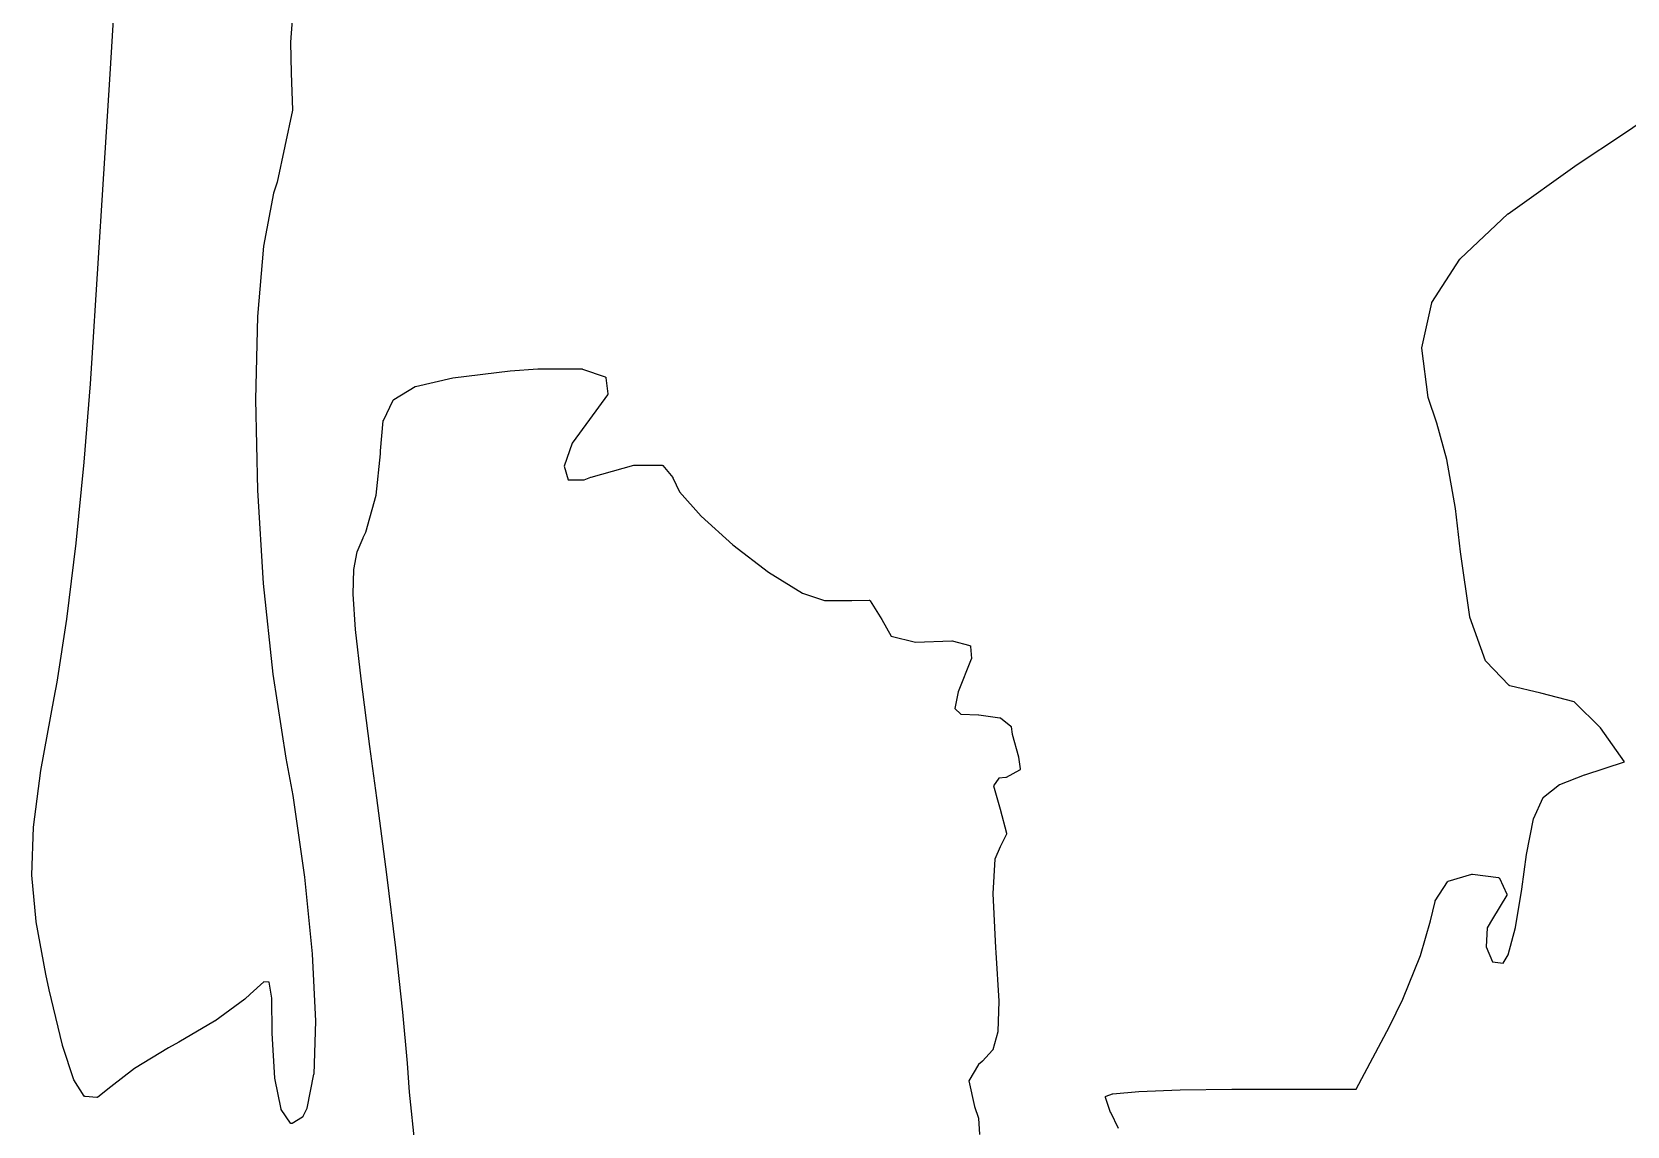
# Model space of a CAD drawing. Extents: x 42 to 258, y -102 to -28.
# Drawn here: x 76.18 to 82.88, y -51.15 to -46.54 of the extents above; entities that cross this region are included whole.
import ezdxf

# ---------------------------------------------------------------- set-up
doc = ezdxf.new("R2010")
doc.units = 0
doc.header["$MEASUREMENT"] = 0
doc.layers.add('BLACK', color=7, linetype='CONTINUOUS')

msp = doc.modelspace()

# ---------------------------------------------------------------- linework, layer by layer
at = {"layer": 'Black'}
for p, q in [((76.505, -46.721), (76.5285, -46.3483)), ((77.2798, -46.3672), (77.2641, -46.5874)), ((77.2641, -46.5874), (77.266, -46.7175)), ((76.4784, -47.1405), (76.505, -46.721)), ((77.266, -46.7175), (77.2722, -46.8723)), ((77.2721, -46.8736), (77.2073, -47.176)), ((77.2722, -46.8723), (77.2721, -46.8729)), ((77.2721, -46.8729), (77.2721, -46.8736)), ((82.8687, -46.9723), (83.069, -46.8375)), ((82.6742, -47.1012), (82.8687, -46.9723)), ((82.8687, -46.9723), (82.8687, -46.9723)), ((76.4516, -47.5613), (76.4784, -47.1405)), ((82.3835, -47.3095), (82.6741, -47.1013)), ((82.6741, -47.1013), (82.6742, -47.1013)), ((82.6742, -47.1013), (82.6742, -47.1012)), ((77.1925, -47.2223), (77.1503, -47.4449)), ((77.2072, -47.1765), (77.1925, -47.2223)), ((77.2073, -47.176), (77.2072, -47.1762)), ((77.2072, -47.1762), (77.2072, -47.1765)), ((82.182, -47.499), (82.3829, -47.3099)), ((82.3829, -47.3099), (82.3832, -47.3097)), ((82.3832, -47.3097), (82.3835, -47.3095)), ((77.1503, -47.4449), (77.1251, -47.7412)), ((76.4275, -47.9382), (76.4516, -47.5613)), ((82.0633, -47.6825), (82.1813, -47.4999)), ((82.1813, -47.4999), (82.1817, -47.4995)), ((82.1817, -47.4995), (82.182, -47.499)), ((82.0208, -47.8726), (82.0626, -47.6841)), ((82.0626, -47.6841), (82.0629, -47.6833)), ((82.0626, -47.6841), (82.0626, -47.6841)), ((82.0626, -47.6841), (82.0626, -47.6841)), ((82.0629, -47.6833), (82.0633, -47.6825)), ((82.0633, -47.6825), (82.0633, -47.6825)), ((82.0633, -47.6825), (82.0633, -47.6825)), ((77.1251, -47.7412), (77.1167, -48.0904)), ((82.0207, -47.8739), (82.0208, -47.8726)), ((82.0207, -47.8743), (82.0207, -47.8739)), ((82.0481, -48.0814), (82.0207, -47.8743)), ((82.0207, -47.8743), (82.0207, -47.8743)), ((82.0208, -47.8726), (82.0208, -47.8726)), ((82.0208, -47.8726), (82.0208, -47.8726)), ((76.422, -48.0247), (76.4275, -47.9382)), ((78.1877, -47.9705), (78.3036, -47.961)), ((78.3036, -47.961), (78.3038, -47.9611)), ((78.3038, -47.9611), (78.304, -47.961)), ((78.304, -47.961), (78.4904, -47.962)), ((78.4904, -47.962), (78.4912, -47.9621)), ((78.4912, -47.9621), (78.492, -47.9623)), ((78.492, -47.9623), (78.5869, -47.9952)), ((76.3962, -48.3534), (76.422, -48.0247)), ((77.7896, -48.0354), (77.9463, -47.9992)), ((77.9463, -47.9992), (77.9466, -47.9992)), ((77.9466, -47.9992), (77.9468, -47.9991)), ((77.9468, -47.9991), (78.1875, -47.9705)), ((78.1875, -47.9705), (78.1876, -47.9705)), ((78.1876, -47.9705), (78.1877, -47.9705)), ((78.5869, -47.9952), (78.587, -47.9953)), ((78.587, -47.9953), (78.5872, -47.9954)), ((78.5872, -47.9954), (78.5878, -47.9958)), ((78.5878, -47.9958), (78.5884, -47.9961)), ((78.5884, -47.9961), (78.5885, -47.9962)), ((78.5885, -47.9962), (78.5887, -47.9963)), ((78.5887, -47.9963), (78.5891, -47.9969)), ((78.5891, -47.9969), (78.5895, -47.9974)), ((78.5895, -47.9974), (78.5896, -47.9976)), ((78.5896, -47.9976), (78.5897, -47.9977)), ((78.5897, -47.9977), (78.5899, -47.9984)), ((78.5899, -47.9984), (78.5901, -47.999)), ((78.5901, -47.999), (78.5901, -47.9992)), ((78.5901, -47.9992), (78.5902, -47.9994)), ((78.5902, -47.9994), (78.5976, -48.0669)), ((77.1167, -48.0904), (77.1247, -48.4715)), ((77.6539, -48.1784), (77.6957, -48.0932)), ((77.6957, -48.0932), (77.6961, -48.0927)), ((77.6961, -48.0927), (77.6963, -48.0923)), ((77.6963, -48.0923), (77.6966, -48.0921)), ((77.6966, -48.0921), (77.6968, -48.0918)), ((77.6968, -48.0918), (77.6972, -48.0915)), ((77.6972, -48.0915), (77.6976, -48.0911)), ((77.6976, -48.0911), (77.7881, -48.036)), ((77.7881, -48.036), (77.7888, -48.0357)), ((77.7888, -48.0357), (77.7896, -48.0354)), ((78.5967, -48.0703), (78.5208, -48.1747)), ((78.5968, -48.0702), (78.5967, -48.0703)), ((78.5967, -48.0703), (78.5967, -48.0703)), ((78.5971, -48.0695), (78.5968, -48.0702)), ((78.5974, -48.0688), (78.5971, -48.0695)), ((78.5975, -48.0686), (78.5974, -48.0687)), ((78.5974, -48.0687), (78.5974, -48.0688)), ((78.5976, -48.0671), (78.5975, -48.0678)), ((78.5975, -48.0678), (78.5975, -48.0686)), ((78.5976, -48.0669), (78.5976, -48.067)), ((78.5976, -48.067), (78.5976, -48.0671)), ((82.0483, -48.0818), (82.0481, -48.0814)), ((82.0483, -48.0823), (82.0483, -48.0818)), ((82.0836, -48.1906), (82.0483, -48.0823)), ((77.6426, -48.3066), (77.6534, -48.1801)), ((77.6534, -48.18), (77.6536, -48.1793)), ((77.6534, -48.1801), (77.6534, -48.18)), ((77.6534, -48.1801), (77.6534, -48.1801)), ((77.6536, -48.1793), (77.6538, -48.1785)), ((77.6538, -48.1785), (77.6539, -48.1784)), ((77.6539, -48.1784), (77.6539, -48.1784)), ((78.5208, -48.1747), (78.4477, -48.2747)), ((78.5208, -48.1747), (78.5208, -48.1747)), ((78.5208, -48.1747), (78.5208, -48.1747)), ((82.1256, -48.3434), (82.0836, -48.1906)), ((78.4477, -48.2747), (78.4149, -48.3709)), ((76.3617, -48.695), (76.3962, -48.3534)), ((77.6244, -48.4922), (77.6425, -48.3187)), ((77.6425, -48.307), (77.6426, -48.3068)), ((77.6425, -48.3187), (77.6425, -48.307)), ((77.6426, -48.3068), (77.6426, -48.3066)), ((78.5275, -48.4172), (78.7069, -48.3667)), ((78.7069, -48.3667), (78.7075, -48.3667)), ((78.7075, -48.3667), (78.7082, -48.3666)), ((78.7082, -48.3666), (78.8252, -48.3663)), ((78.8252, -48.3663), (78.8256, -48.3664)), ((78.8256, -48.3664), (78.8261, -48.3664)), ((78.8261, -48.3664), (78.8265, -48.3665)), ((78.8265, -48.3665), (78.8269, -48.3666)), ((78.8269, -48.3666), (78.8273, -48.3668)), ((78.8273, -48.3668), (78.8277, -48.367)), ((82.1627, -48.5491), (82.1256, -48.3434)), ((78.4149, -48.3709), (78.4314, -48.4277)), ((78.4314, -48.4277), (78.4978, -48.4283)), ((78.4978, -48.4283), (78.5271, -48.4173)), ((78.5271, -48.4173), (78.5273, -48.4173)), ((78.5273, -48.4173), (78.5275, -48.4172)), ((78.8277, -48.367), (78.828, -48.3673)), ((78.828, -48.3673), (78.8284, -48.3675)), ((78.8284, -48.3675), (78.8287, -48.3678)), ((78.8287, -48.3678), (78.829, -48.3681)), ((78.829, -48.3681), (78.8708, -48.4185)), ((78.8708, -48.4185), (78.8712, -48.4191)), ((78.8712, -48.4191), (78.8715, -48.4196)), ((78.8715, -48.4196), (78.8994, -48.4786)), ((77.1247, -48.4715), (77.1489, -48.8639)), ((77.5803, -48.648), (77.6244, -48.4922)), ((78.8994, -48.4786), (78.9908, -48.5819)), ((82.1838, -48.7311), (82.1627, -48.5491)), ((78.9908, -48.5819), (79.1236, -48.7018)), ((76.3223, -49.0151), (76.3617, -48.695)), ((77.5445, -48.7308), (77.5692, -48.6718)), ((77.5692, -48.6717), (77.5693, -48.6716)), ((77.5692, -48.6718), (77.5692, -48.6717)), ((77.5693, -48.6716), (77.5803, -48.648)), ((79.1236, -48.7018), (79.2738, -48.8169)), ((77.5302, -48.8051), (77.5442, -48.7318)), ((77.5442, -48.7318), (77.5444, -48.7313)), ((77.5444, -48.7313), (77.5445, -48.7308)), ((82.1838, -48.7312), (82.1838, -48.7311)), ((82.2223, -49.0049), (82.1838, -48.7312)), ((82.1838, -48.7312), (82.1838, -48.7312)), ((77.5276, -48.909), (77.5301, -48.806)), ((77.5301, -48.806), (77.5302, -48.8056)), ((77.5302, -48.8056), (77.5302, -48.8051)), ((79.2738, -48.8169), (79.4172, -48.9056)), ((77.1489, -48.8639), (77.189, -49.2466)), ((77.5276, -48.9092), (77.5276, -48.909)), ((77.5276, -48.9094), (77.5276, -48.9092)), ((77.5373, -49.0575), (77.5276, -48.9094)), ((79.4172, -48.9056), (79.5097, -48.9364)), ((79.5097, -48.9364), (79.6246, -48.9358)), ((79.6246, -48.9358), (79.6966, -48.9347)), ((79.6966, -48.9347), (79.6974, -48.9348)), ((79.6974, -48.9348), (79.6983, -48.9349)), ((79.6983, -48.9349), (79.6983, -48.935)), ((79.6983, -48.935), (79.6984, -48.935)), ((79.6984, -48.935), (79.6991, -48.9354)), ((79.6991, -48.9354), (79.6998, -48.9358)), ((79.6998, -48.9358), (79.6998, -48.9358)), ((79.6998, -48.9358), (79.6999, -48.9358)), ((79.6999, -48.9358), (79.7004, -48.9364)), ((79.7004, -48.9364), (79.701, -48.937)), ((79.701, -48.937), (79.7503, -49.0157)), ((76.2821, -49.279), (76.3223, -49.0151)), ((79.7503, -49.0157), (79.7503, -49.0158)), ((79.7503, -49.0158), (79.7504, -49.0159)), ((79.7504, -49.0159), (79.7895, -49.086)), ((82.2224, -49.0054), (82.2223, -49.0049)), ((82.2225, -49.0059), (82.2224, -49.0054)), ((82.2887, -49.1895), (82.2225, -49.0059)), ((77.5374, -49.0576), (77.5373, -49.0575)), ((77.5374, -49.0577), (77.5374, -49.0576)), ((77.5602, -49.2662), (77.5374, -49.0577)), ((79.7895, -49.086), (79.8925, -49.1107)), ((79.8925, -49.1107), (80.0443, -49.1054)), ((80.0443, -49.1054), (80.0451, -49.1055)), ((80.0451, -49.1055), (80.0458, -49.1056)), ((80.0458, -49.1056), (80.1199, -49.1257)), ((80.1199, -49.1257), (80.1203, -49.1259)), ((80.1203, -49.1259), (80.1208, -49.1261)), ((80.1208, -49.1261), (80.1211, -49.1263)), ((80.1211, -49.1263), (80.1215, -49.1265)), ((80.1215, -49.1265), (80.1218, -49.1268)), ((80.1218, -49.1268), (80.1222, -49.1271)), ((80.1222, -49.1271), (80.1224, -49.1274)), ((80.1224, -49.1274), (80.1227, -49.1277)), ((80.1227, -49.1277), (80.1229, -49.1281)), ((80.1229, -49.1281), (80.1232, -49.1285)), ((80.1232, -49.1285), (80.1233, -49.1289)), ((80.1233, -49.1289), (80.1234, -49.1293)), ((80.1234, -49.1293), (80.1235, -49.1297)), ((80.1235, -49.1297), (80.1236, -49.1302)), ((80.1236, -49.1302), (80.1269, -49.1804)), ((80.1266, -49.1826), (80.0719, -49.3206)), ((80.1267, -49.1821), (80.1266, -49.1824)), ((80.1266, -49.1824), (80.1266, -49.1826)), ((80.1268, -49.1815), (80.1267, -49.1821)), ((80.1269, -49.1809), (80.1268, -49.1815)), ((80.1269, -49.1804), (80.1269, -49.1807)), ((80.1269, -49.1807), (80.1269, -49.1809)), ((82.2888, -49.1896), (82.2887, -49.1895)), ((82.2889, -49.1898), (82.2888, -49.1896)), ((82.2893, -49.1904), (82.2889, -49.1898)), ((82.2896, -49.191), (82.2893, -49.1904)), ((82.2897, -49.1911), (82.2896, -49.191)), ((82.2899, -49.1912), (82.2897, -49.1911)), ((82.389, -49.2937), (82.2899, -49.1912)), ((76.2699, -49.3449), (76.2821, -49.279)), ((77.189, -49.2466), (77.2445, -49.599)), ((77.5602, -49.2663), (77.5602, -49.2662)), ((77.5602, -49.2662), (77.5602, -49.2662)), ((77.5969, -49.5505), (77.5602, -49.2663)), ((82.3894, -49.294), (82.389, -49.2937)), ((82.3898, -49.2944), (82.3894, -49.294)), ((82.3901, -49.2945), (82.3898, -49.2944)), ((82.3904, -49.2947), (82.3901, -49.2945)), ((82.3909, -49.2948), (82.3904, -49.2947)), ((82.3914, -49.2951), (82.3909, -49.2948)), ((82.5211, -49.3253), (82.3914, -49.2951)), ((76.2138, -49.6507), (76.2699, -49.3449)), ((76.2699, -49.3449), (76.2699, -49.3449)), ((76.2699, -49.3449), (76.2699, -49.3449)), ((80.0719, -49.3206), (80.0566, -49.3906)), ((82.6621, -49.3621), (82.5211, -49.3253)), ((82.7718, -49.472), (82.6621, -49.3621)), ((80.0566, -49.3906), (80.0819, -49.4137)), ((80.0819, -49.4137), (80.1572, -49.4171)), ((80.1572, -49.4171), (80.1574, -49.4171)), ((80.1574, -49.4171), (80.1576, -49.4171)), ((80.1576, -49.4171), (80.2464, -49.4292)), ((80.2464, -49.4292), (80.2469, -49.4293)), ((80.2469, -49.4293), (80.2473, -49.4294)), ((80.2473, -49.4294), (80.2477, -49.4296)), ((80.2477, -49.4296), (80.2481, -49.4297)), ((80.2481, -49.4297), (80.2484, -49.43)), ((80.2484, -49.43), (80.2488, -49.4302)), ((80.2488, -49.4302), (80.2925, -49.4648)), ((80.2925, -49.4648), (80.2927, -49.4649)), ((80.2927, -49.4649), (80.2928, -49.4651)), ((80.2928, -49.4651), (80.2932, -49.4656)), ((80.2932, -49.4656), (80.2937, -49.4661)), ((80.2937, -49.4661), (80.2937, -49.4663)), ((80.2937, -49.4663), (80.2939, -49.4665)), ((80.2939, -49.4665), (80.2941, -49.4671)), ((80.2941, -49.4671), (80.2943, -49.4677)), ((80.2943, -49.4677), (80.2943, -49.4679)), ((80.2943, -49.4679), (80.2944, -49.4681)), ((80.2944, -49.4681), (80.2977, -49.4979)), ((80.2977, -49.4979), (80.325, -49.5943)), ((82.8733, -49.6144), (82.7718, -49.472)), ((77.5969, -49.5506), (77.5969, -49.5505)), ((77.5969, -49.5505), (77.5969, -49.5505)), ((77.6263, -49.7666), (77.5969, -49.5506)), ((77.2445, -49.599), (77.2728, -49.7565)), ((80.325, -49.5943), (80.3251, -49.5947)), ((80.3251, -49.5947), (80.3252, -49.595)), ((80.3252, -49.595), (80.3319, -49.6446)), ((82.7059, -49.6696), (82.8733, -49.6144)), ((76.1827, -49.8892), (76.2138, -49.651)), ((76.2138, -49.6509), (76.2138, -49.6507)), ((76.2138, -49.651), (76.2138, -49.6509)), ((80.2423, -49.6838), (80.2202, -49.7163)), ((80.2712, -49.681), (80.2423, -49.6838)), ((80.2713, -49.681), (80.2712, -49.681)), ((80.2714, -49.681), (80.2713, -49.681)), ((80.2721, -49.6808), (80.2714, -49.681)), ((80.2728, -49.6806), (80.2721, -49.6808)), ((80.273, -49.6805), (80.2728, -49.6806)), ((80.2731, -49.6804), (80.273, -49.6805)), ((80.3294, -49.6497), (80.2731, -49.6804)), ((80.3297, -49.6494), (80.3294, -49.6497)), ((80.33, -49.6492), (80.3297, -49.6494)), ((80.3303, -49.6489), (80.33, -49.6492)), ((80.3307, -49.6486), (80.3303, -49.6489)), ((80.3309, -49.6482), (80.3307, -49.6486)), ((80.3312, -49.6479), (80.3309, -49.6482)), ((80.3314, -49.6475), (80.3312, -49.6479)), ((80.3316, -49.6471), (80.3314, -49.6475)), ((80.3317, -49.6467), (80.3316, -49.6471)), ((80.3318, -49.6463), (80.3317, -49.6467)), ((80.3319, -49.6459), (80.3318, -49.6463)), ((80.3319, -49.6446), (80.3319, -49.645)), ((80.3319, -49.645), (80.332, -49.6454)), ((80.332, -49.6454), (80.3319, -49.6459)), ((82.6009, -49.7101), (82.7056, -49.6697)), ((82.7056, -49.6697), (82.7057, -49.6697)), ((82.7057, -49.6697), (82.7059, -49.6696)), ((77.2728, -49.7565), (77.2728, -49.7566)), ((77.2728, -49.7566), (77.2728, -49.7567)), ((77.2728, -49.7567), (77.3228, -50.0998)), ((77.6689, -50.0886), (77.6263, -49.7666)), ((77.6263, -49.7666), (77.6263, -49.7666)), ((80.2202, -49.7163), (80.2478, -49.8133)), ((82.4909, -49.854), (82.5319, -49.7651)), ((82.5319, -49.7651), (82.5321, -49.7649)), ((82.5321, -49.7649), (82.5322, -49.7646)), ((82.5322, -49.7646), (82.5326, -49.7642)), ((82.5326, -49.7642), (82.5329, -49.7637)), ((82.5329, -49.7637), (82.5332, -49.7635)), ((82.5332, -49.7635), (82.5334, -49.7633)), ((82.5334, -49.7633), (82.5996, -49.7108)), ((82.5996, -49.7108), (82.6003, -49.7105)), ((82.6003, -49.7105), (82.6009, -49.7101)), ((80.2478, -49.8133), (80.2478, -49.8134)), ((80.2478, -49.8134), (80.2479, -49.8134)), ((80.2479, -49.8134), (80.2747, -49.9155)), ((76.176, -50.0911), (76.1826, -49.8897)), ((76.1826, -49.8897), (76.1827, -49.8894)), ((76.1827, -49.8894), (76.1827, -49.8892)), ((82.4615, -50.0046), (82.4905, -49.8551)), ((82.4905, -49.8551), (82.4907, -49.8546)), ((82.4907, -49.8546), (82.4909, -49.854)), ((80.2482, -49.9728), (80.2248, -50.024)), ((80.2744, -49.9189), (80.2482, -49.9728)), ((80.2746, -49.9181), (80.2744, -49.9189)), ((80.2744, -49.9189), (80.2744, -49.9189)), ((80.2744, -49.9189), (80.2744, -49.9189)), ((80.2749, -49.9173), (80.2746, -49.9181)), ((80.2747, -49.9155), (80.2747, -49.9155)), ((80.2747, -49.9155), (80.2747, -49.9155)), ((80.2747, -49.9155), (80.2748, -49.9164)), ((80.2748, -49.9164), (80.2749, -49.9172)), ((80.2749, -49.9172), (80.2749, -49.9172)), ((80.2749, -49.9172), (80.2749, -49.9173)), ((80.2248, -50.024), (80.217, -50.1682)), ((82.4422, -50.1506), (82.4614, -50.0049)), ((82.4614, -50.0049), (82.4615, -50.0048)), ((82.4615, -50.0048), (82.4615, -50.0046)), ((76.1761, -50.0914), (76.176, -50.0911)), ((76.176, -50.0917), (76.1761, -50.0914)), ((76.1934, -50.287), (76.176, -50.0917)), ((77.3228, -50.0998), (77.3228, -50.0999)), ((77.3228, -50.0999), (77.3229, -50.1)), ((77.3229, -50.1), (77.355, -50.4226)), ((77.7063, -50.3967), (77.6689, -50.0886)), ((82.1318, -50.1172), (82.2317, -50.087)), ((82.2317, -50.087), (82.2319, -50.087)), ((82.2319, -50.087), (82.232, -50.0869)), ((82.232, -50.0869), (82.2327, -50.0869)), ((82.2327, -50.0869), (82.2334, -50.0868)), ((82.2334, -50.0868), (82.2336, -50.0868)), ((82.2336, -50.0868), (82.2338, -50.0868)), ((82.2338, -50.0868), (82.3436, -50.102)), ((82.3436, -50.102), (82.3443, -50.1022)), ((82.3443, -50.1022), (82.3451, -50.1024)), ((82.3451, -50.1024), (82.3452, -50.1025)), ((82.3452, -50.1025), (82.3453, -50.1025)), ((82.3453, -50.1025), (82.3459, -50.1029)), ((82.3459, -50.1029), (82.3465, -50.1034)), ((82.3465, -50.1034), (82.3466, -50.1035)), ((82.3466, -50.1035), (82.3467, -50.1036)), ((82.3467, -50.1036), (82.3471, -50.1042)), ((82.3471, -50.1042), (82.3475, -50.1048)), ((82.3475, -50.1048), (82.3783, -50.1717)), ((80.217, -50.1682), (80.2282, -50.398)), ((82.0774, -50.2003), (82.129, -50.1193)), ((82.129, -50.1192), (82.1296, -50.1186)), ((82.129, -50.1193), (82.129, -50.1192)), ((82.129, -50.1192), (82.129, -50.1192)), ((82.1296, -50.1186), (82.1302, -50.118)), ((82.1302, -50.1179), (82.1309, -50.1176)), ((82.1302, -50.118), (82.1302, -50.1179)), ((82.1302, -50.118), (82.1302, -50.118)), ((82.1309, -50.1176), (82.1317, -50.1172)), ((82.1317, -50.1172), (82.1317, -50.1172)), ((82.1317, -50.1172), (82.1318, -50.1172)), ((82.378, -50.1764), (82.3189, -50.2747)), ((82.3783, -50.1757), (82.378, -50.1764)), ((82.3783, -50.1717), (82.3785, -50.1724)), ((82.3786, -50.1751), (82.3783, -50.1757)), ((82.3785, -50.1724), (82.3787, -50.173)), ((82.3787, -50.1747), (82.3786, -50.1749)), ((82.3786, -50.1749), (82.3786, -50.1751)), ((82.3787, -50.173), (82.3787, -50.1732)), ((82.3787, -50.1732), (82.3787, -50.1734)), ((82.3787, -50.1734), (82.3787, -50.1741)), ((82.3787, -50.1741), (82.3787, -50.1747)), ((82.4153, -50.3117), (82.4422, -50.1506)), ((82.0579, -50.2844), (82.0767, -50.2019)), ((82.0767, -50.2019), (82.077, -50.2011)), ((82.077, -50.2011), (82.0774, -50.2003)), ((76.1934, -50.2873), (76.1934, -50.287)), ((76.1934, -50.2875), (76.1934, -50.2873)), ((76.2342, -50.5076), (76.1934, -50.2875)), ((82.0159, -50.4301), (82.0579, -50.2844)), ((82.3189, -50.2747), (82.2961, -50.3132)), ((82.3835, -50.4272), (82.4153, -50.3117)), ((82.2961, -50.3132), (82.2913, -50.3933)), ((77.355, -50.4226), (77.355, -50.4227)), ((77.355, -50.4227), (77.355, -50.4229)), ((77.355, -50.4229), (77.3681, -50.7054)), ((77.7363, -50.6687), (77.7063, -50.3967)), ((80.2282, -50.398), (80.2297, -50.4175)), ((80.2297, -50.4175), (80.2296, -50.4175)), ((80.2296, -50.4175), (80.2297, -50.4176)), ((80.2297, -50.4176), (80.2417, -50.6213)), ((81.9416, -50.6129), (82.0159, -50.4301)), ((82.2913, -50.3933), (82.3183, -50.4556)), ((82.3633, -50.4619), (82.3835, -50.4272)), ((76.2342, -50.5077), (76.2342, -50.5076)), ((76.2342, -50.5078), (76.2342, -50.5077)), ((76.249, -50.5746), (76.2342, -50.5078)), ((82.3183, -50.4556), (82.3633, -50.4619)), ((76.249, -50.5747), (76.249, -50.5746)), ((76.3052, -50.8074), (76.249, -50.5747)), ((76.249, -50.5747), (76.249, -50.5747)), ((77.1508, -50.5402), (77.0945, -50.592)), ((77.1742, -50.5413), (77.1508, -50.5402)), ((77.1845, -50.6087), (77.1742, -50.5413)), ((77.0708, -50.6138), (76.945, -50.7059)), ((77.071, -50.6136), (77.0708, -50.6138)), ((77.0712, -50.6134), (77.071, -50.6136)), ((77.0945, -50.592), (77.0712, -50.6134)), ((77.0945, -50.592), (77.0945, -50.592)), ((77.1864, -50.7556), (77.1845, -50.6087)), ((80.2417, -50.6218), (80.2382, -50.7497)), ((80.2417, -50.6213), (80.2416, -50.6215)), ((80.2416, -50.6215), (80.2417, -50.6218)), ((81.8854, -50.7279), (81.9416, -50.6129)), ((76.9445, -50.7062), (76.7941, -50.7942)), ((76.9447, -50.706), (76.9445, -50.7062)), ((76.945, -50.7059), (76.9447, -50.706)), ((77.3681, -50.7057), (77.361, -50.9285)), ((77.3681, -50.7054), (77.3681, -50.7056)), ((77.3681, -50.7056), (77.3681, -50.7057)), ((77.7562, -50.8821), (77.7363, -50.6687)), ((77.1864, -50.7557), (77.1864, -50.7556)), ((77.1864, -50.7558), (77.1864, -50.7557)), ((77.197, -50.9453), (77.1864, -50.7558)), ((80.238, -50.7509), (80.2165, -50.8263)), ((80.2381, -50.7503), (80.238, -50.7509)), ((80.2382, -50.7497), (80.2381, -50.7503)), ((81.7452, -50.9918), (81.8854, -50.7279)), ((76.3052, -50.8076), (76.3052, -50.8074)), ((76.3053, -50.8078), (76.3052, -50.8076)), ((76.3517, -50.9521), (76.3053, -50.8078)), ((76.7504, -50.8174), (76.6081, -50.9046)), ((76.794, -50.7943), (76.7504, -50.8174)), ((76.7941, -50.7942), (76.794, -50.7942)), ((76.794, -50.7942), (76.794, -50.7943)), ((80.2153, -50.8283), (80.1731, -50.8744)), ((80.2155, -50.8281), (80.2153, -50.8283)), ((80.2157, -50.8279), (80.2155, -50.8281)), ((80.216, -50.8274), (80.2157, -50.8279)), ((80.2163, -50.8269), (80.216, -50.8274)), ((80.2165, -50.8263), (80.2163, -50.8266)), ((80.2163, -50.8266), (80.2163, -50.8269)), ((76.6081, -50.9046), (76.5086, -50.982)), ((77.7635, -51.0041), (77.7562, -50.8821)), ((80.1564, -50.8875), (80.1156, -50.9566)), ((80.1725, -50.875), (80.1564, -50.8875)), ((80.1727, -50.8747), (80.1725, -50.875)), ((80.1731, -50.8744), (80.1727, -50.8747)), ((76.352, -50.9527), (76.3517, -50.9521)), ((76.3522, -50.9533), (76.352, -50.9527)), ((76.3963, -51.0212), (76.3522, -50.9533)), ((76.5086, -50.982), (76.4527, -51.0257)), ((77.1971, -50.9457), (77.197, -50.9453)), ((77.1971, -50.946), (77.1971, -50.9457)), ((77.2242, -51.0757), (77.1971, -50.946)), ((77.3609, -50.9293), (77.3325, -51.0726)), ((77.361, -50.9289), (77.3609, -50.9293)), ((77.361, -50.9285), (77.361, -50.9289)), ((80.1156, -50.9566), (80.1394, -51.0654)), ((76.3967, -51.0217), (76.3963, -51.0212)), ((76.3971, -51.0221), (76.3967, -51.0217)), ((76.3973, -51.0223), (76.3971, -51.0221)), ((76.3975, -51.0225), (76.3973, -51.0223)), ((76.398, -51.0228), (76.3975, -51.0225)), ((76.3985, -51.0231), (76.398, -51.0228)), ((76.3988, -51.0232), (76.3985, -51.0231)), ((76.3991, -51.0233), (76.3988, -51.0232)), ((76.3996, -51.0234), (76.3991, -51.0233)), ((76.4002, -51.0235), (76.3996, -51.0234)), ((76.4493, -51.0268), (76.4002, -51.0235)), ((76.4494, -51.0268), (76.4493, -51.0268)), ((76.4495, -51.0268), (76.4494, -51.0268)), ((76.4502, -51.0267), (76.4495, -51.0268)), ((76.451, -51.0266), (76.4502, -51.0267)), ((76.4511, -51.0266), (76.451, -51.0266)), ((76.4512, -51.0265), (76.4511, -51.0266)), ((76.4519, -51.0262), (76.4512, -51.0265)), ((76.4526, -51.0258), (76.4519, -51.0262)), ((76.4527, -51.0258), (76.4526, -51.0258)), ((76.4527, -51.0257), (76.4527, -51.0258)), ((77.7635, -51.0042), (77.7635, -51.0041)), ((77.7635, -51.0043), (77.7635, -51.0042)), ((77.7873, -51.2314), (77.7635, -51.0043)), ((80.6908, -51.0255), (80.6909, -51.0251)), ((80.6909, -51.0259), (80.6908, -51.0255)), ((80.6909, -51.0246), (80.6911, -51.0242)), ((80.6909, -51.0251), (80.6909, -51.0246)), ((80.6909, -51.0264), (80.6909, -51.0259)), ((80.691, -51.0268), (80.6909, -51.0264)), ((80.6911, -51.0272), (80.691, -51.0268)), ((80.6911, -51.0238), (80.6914, -51.0234)), ((80.6911, -51.0242), (80.6911, -51.0238)), ((80.7124, -51.0899), (80.6911, -51.0272)), ((80.6914, -51.0234), (80.6915, -51.023)), ((80.6915, -51.023), (80.6918, -51.0227)), ((80.6918, -51.0227), (80.692, -51.0223)), ((80.692, -51.0223), (80.6924, -51.022)), ((80.6924, -51.022), (80.6927, -51.0217)), ((80.6927, -51.0217), (80.693, -51.0215)), ((80.693, -51.0215), (80.6934, -51.0212)), ((80.6934, -51.0212), (80.6938, -51.0211)), ((80.6938, -51.0211), (80.6942, -51.0209)), ((80.6942, -51.0209), (80.7205, -51.0119)), ((80.7205, -51.0119), (80.7211, -51.0118)), ((80.7211, -51.0118), (80.7217, -51.0116)), ((80.7217, -51.0116), (80.8305, -51.0014)), ((80.8305, -51.0014), (80.8306, -51.0014)), ((80.8306, -51.0014), (80.8308, -51.0014)), ((80.8308, -51.0014), (81.0044, -50.9944)), ((81.0044, -50.9944), (81.0045, -50.9944)), ((81.0045, -50.9944), (81.0046, -50.9944)), ((81.0046, -50.9944), (81.2219, -50.9918)), ((81.2219, -50.9918), (81.222, -50.9919)), ((81.222, -50.9919), (81.222, -50.9918)), ((81.222, -50.9918), (81.7452, -50.9918)), ((77.2242, -51.0758), (77.2242, -51.0757)), ((77.2242, -51.0759), (77.2242, -51.0758)), ((77.2246, -51.0766), (77.2242, -51.0759)), ((77.2248, -51.0773), (77.2246, -51.0766)), ((77.2249, -51.0774), (77.2248, -51.0773)), ((77.2249, -51.0775), (77.2249, -51.0774)), ((77.2631, -51.1349), (77.2249, -51.0775)), ((77.3138, -51.1093), (77.2699, -51.1364)), ((77.3142, -51.1089), (77.3138, -51.1093)), ((77.3146, -51.1086), (77.3142, -51.1089)), ((77.3148, -51.1084), (77.3146, -51.1086)), ((77.3151, -51.1081), (77.3148, -51.1084)), ((77.3153, -51.1077), (77.3151, -51.1081)), ((77.3157, -51.1072), (77.3153, -51.1077)), ((77.3321, -51.0738), (77.3157, -51.1072)), ((77.3322, -51.0732), (77.3321, -51.0738)), ((77.3325, -51.0726), (77.3322, -51.0732)), ((80.1394, -51.0654), (80.1562, -51.1133)), ((80.1562, -51.1133), (80.1563, -51.1139)), ((80.1563, -51.1139), (80.1565, -51.1146)), ((80.1565, -51.1146), (80.1615, -51.1829)), ((80.7126, -51.0902), (80.7124, -51.0899)), ((80.7127, -51.0905), (80.7126, -51.0902)), ((80.7454, -51.1576), (80.7127, -51.0905)), ((77.2633, -51.1352), (77.2631, -51.1349)), ((77.2635, -51.1355), (77.2633, -51.1352)), ((77.2639, -51.1358), (77.2635, -51.1355)), ((77.2643, -51.1362), (77.2639, -51.1358)), ((77.2646, -51.1364), (77.2643, -51.1362)), ((77.2649, -51.1366), (77.2646, -51.1364)), ((77.2654, -51.1367), (77.2649, -51.1366)), ((77.2659, -51.137), (77.2654, -51.1367)), ((77.2662, -51.137), (77.2659, -51.137)), ((77.2665, -51.1371), (77.2662, -51.137)), ((77.2671, -51.1371), (77.2665, -51.1371)), ((77.2676, -51.1372), (77.2671, -51.1371)), ((77.2679, -51.1371), (77.2676, -51.1372)), ((77.2683, -51.1371), (77.2679, -51.1371)), ((77.2688, -51.1369), (77.2683, -51.1371)), ((77.2693, -51.1368), (77.2688, -51.1369)), ((77.2696, -51.1366), (77.2693, -51.1368)), ((77.2699, -51.1364), (77.2696, -51.1366))]:
    msp.add_line(p, q, dxfattribs=at)

doc.saveas('drawing.dxf')
